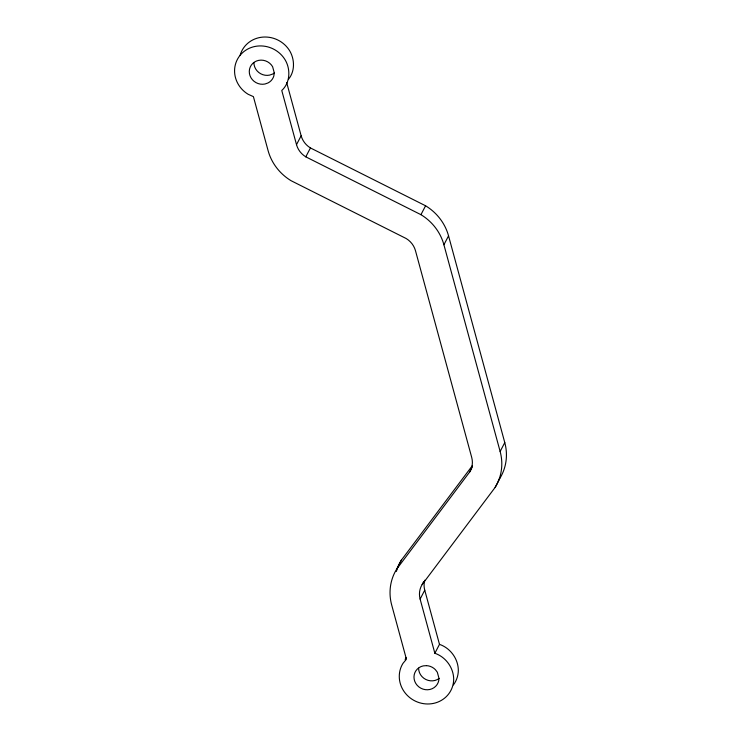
<?xml version="1.0" encoding="UTF-8"?>
<svg xmlns="http://www.w3.org/2000/svg" width="741" height="741" viewBox="0 0 741 741"><rect width="100%" height="100%" fill="white"/><g stroke="black" fill="none" stroke-linecap="round" stroke-linejoin="round"><path stroke-width="1.11" d="M472.239 465.839L401.335 560.187L396.694 569.097A50.017 47.091 27.5 0 0 391.693 605.027L406.429 659.203L402.947 663.408A27.547 25.935 27.5 0 0 419.387 702.709A27.547 25.935 27.5 0 0 453.687 679.043C453.52 667.595 445.674 656.952 434.856 653.266L420.119 599.089A20.239 19.053 27.5 0 1 422.148 584.547L495.136 487.421A50.017 47.091 27.5 0 0 500.138 451.491L443.905 244.762A50.017 47.091 27.5 0 0 420.944 214.677L305.801 156.842A20.239 19.053 27.5 0 1 296.511 144.671L301.142 135.76L286.702 82.686M305.801 156.842L310.433 147.941A20.239 19.053 27.5 0 1 301.142 135.76M420.944 214.677L425.575 205.776L310.433 147.941M443.905 244.762L448.546 235.86A50.017 47.091 27.5 0 0 425.575 205.776M396.694 569.097L469.683 471.971L472.258 467.025M422.148 584.547L423.685 581.583M420.119 599.089L424.75 590.179A20.239 19.053 27.5 0 1 424.769 580.194M500.138 451.491L504.778 442.59L448.546 235.86M495.136 487.421L499.767 478.51A50.017 47.091 27.5 0 0 504.778 442.59M434.856 653.266L439.487 644.364L424.75 590.179M498.378 480.363L499.767 478.51M288.527 79.185C294.983 71.497 294.751 59.873 290 51.342A27.547 25.935 27.5 0 0 262.907 37.096A27.547 25.935 27.5 0 0 240.14 55.205M439.487 644.364C450.306 648.051 458.151 658.693 458.327 670.142A27.547 25.935 27.5 0 1 453.381 684.953M296.511 144.671L281.765 90.485C290.092 82.918 290.759 69.71 285.368 60.243A27.547 25.935 27.5 0 0 242.576 52.685A27.547 25.935 27.5 0 0 248.124 94.264L253.403 96.636L268.085 150.608A50.017 47.091 27.5 0 0 291.046 180.693L406.188 238.528A20.239 19.053 27.5 0 1 415.479 250.699L471.711 457.429A20.239 19.053 27.5 0 1 469.683 471.971M396.37 571.441A50.017 47.091 27.5 0 1 401.335 560.187M405.179 659.62A27.547 25.935 27.5 0 1 405.994 657.508M274.429 72.933A12.653 11.912 27.5 0 1 272.642 74.054L269.622 75.11A12.653 11.912 27.5 0 1 253.913 62.679M439.135 678.432A12.653 11.912 27.5 0 1 425.816 679.469A12.653 11.912 27.5 0 1 418.609 668.178M274.281 72.822L273.846 75.925A12.653 11.912 27.5 0 1 268.001 82.955L264.991 84.011A12.653 11.912 27.5 0 1 250.023 75.749A12.653 11.912 27.5 0 1 256.516 61.012A12.653 11.912 27.5 0 1 272.614 66.709L274.281 72.822M426.501 665.64L423.268 665.89A12.653 11.912 27.5 0 0 414.163 679.182A12.653 11.912 27.5 0 0 427.548 689.769A12.653 11.912 27.5 0 0 438.978 678.321L437.32 672.207L435.338 669.614A12.653 11.912 27.5 0 0 426.501 665.64"/></g></svg>
